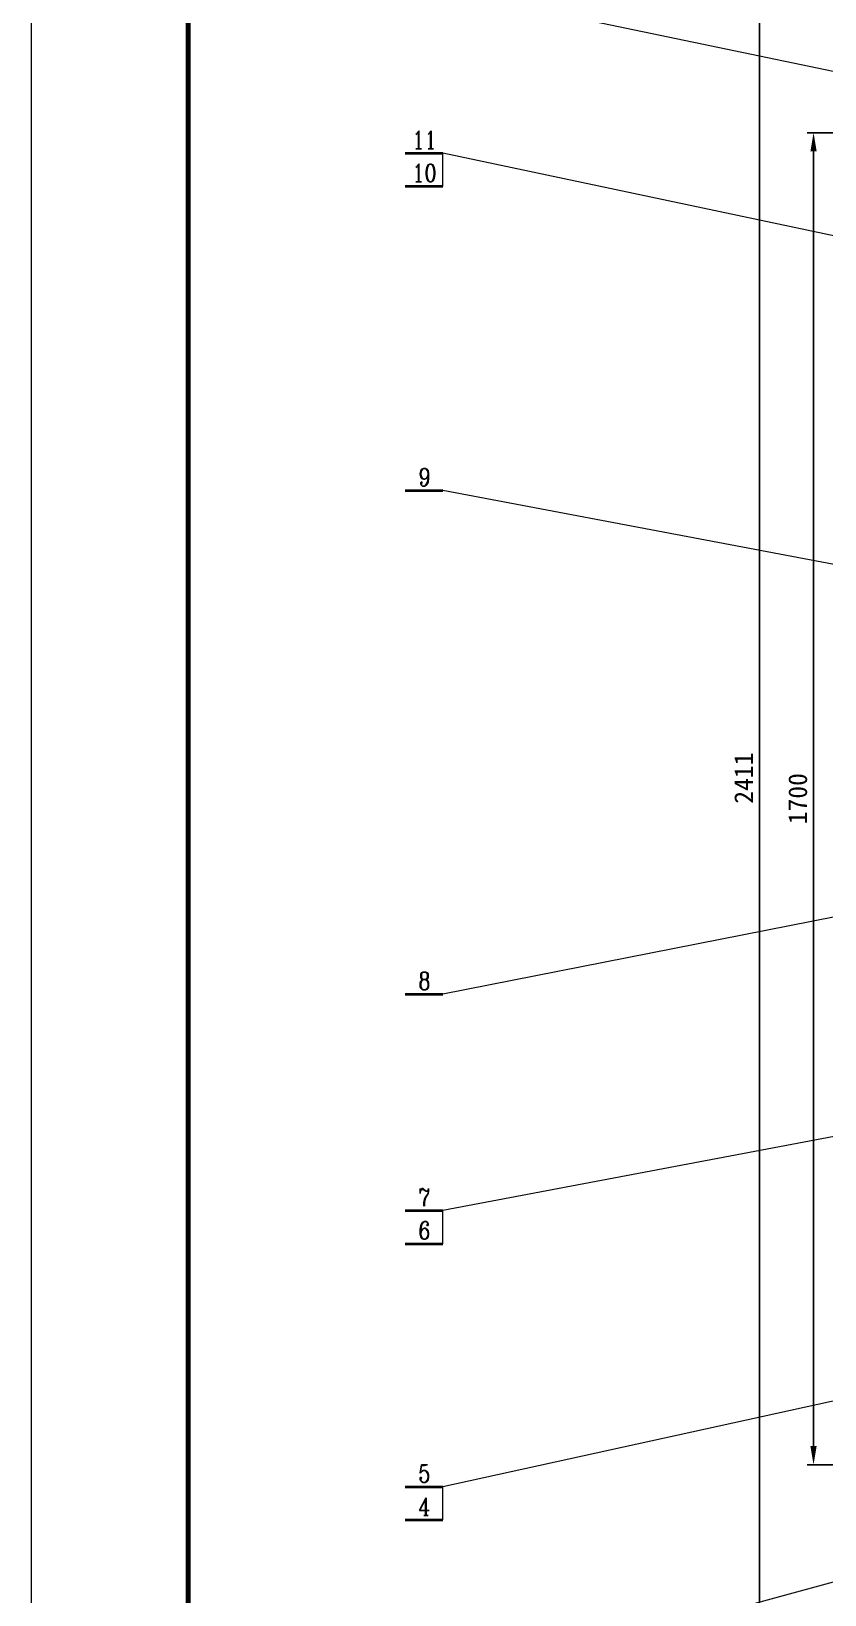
# Model space of a CAD drawing. Extents: x 371 to 12807, y -1551 to 3910.
# Drawn here: x 6079 to 7091, y 820 to 2815 of the extents above; entities that cross this region are included whole.
import ezdxf
from ezdxf.enums import TextEntityAlignment as Align

# ---------------------------------------------------------------- set-up
doc = ezdxf.new("R2010")
doc.units = 0
doc.header["$LTSCALE"] = 10
doc.header["$PDMODE"] = 1
doc.layers.get('Defpoints').update_dxf_attribs({"linetype": 'CONTINUOUS'})
for name, color, linetype, lineweight in [('A 粗实线', 1, 'CONTINUOUS', 40), ('B 细实线', 7, 'CONTINUOUS', 18), ('C 文 字', 2, 'CONTINUOUS', 20)]:
    doc.layers.add(name, color=color, linetype=linetype, lineweight=lineweight)
doc.styles.add('ROMANC', font='romanc', dxfattribs={"width": 0.7, "height": 6})
doc.styles.get("Standard").update_dxf_attribs({"font": 'SIMFANG.TTF'})
doc.dimstyles.new('通用标注4.0', dxfattribs={"dimscale": 8, "dimtxt": 3, "dimasz": 3, "dimexe": 1, "dimexo": 0, "dimgap": 1, "dimtad": 1, "dimdec": 0, "dimzin": 0, "dimdsep": 46, "dimtxsty": 'Standard', "dimcen": 0, "dimadec": 0, "dimazin": 0, "dimtfac": 0.375, "dimtdec": 0, "dimtmove": 2, "dimatfit": 3, "dimfxl": 0, "dimtzin": 0, "dimarcsym": 0})

# ---------------------------------------------------------------- blocks, each defined once
blk = doc.blocks.new('*D47')
at = {"layer": 'C 文 字', "color": 0, "lineweight": -2}
for p, q in [((7325.9, 2685.7), (7069.1, 2685.7)), ((7077.1, 2661.7), (7077.1, 1009.7)), ((7446.8, 985.7), (7069.1, 985.7))]:
    blk.add_line(p, q, dxfattribs=at)
at = {"layer": 'C 文 字', "color": 0}
for points in [[(7073.1, 2661.7), (7081.1, 2661.7), (7077.1, 2685.7)], [(7073.1, 1009.7), (7081.1, 1009.7), (7077.1, 985.7)]]:
    blk.add_solid(points, dxfattribs=at)
at = {"layer": 'Defpoints', "color": 0}
for p in [(7325.9, 2685.7), (7077.1, 985.7), (7446.8, 985.7)]:
    blk.add_point(p, dxfattribs=at)
at = {"layer": 'C 文 字', "color": 0, "insert": (7057.1, 1835.7), "char_height": 24, "attachment_point": 5, "rotation": 90}
blk.add_mtext('1700', dxfattribs=at)
blk = doc.blocks.new('*D48')
at = {"layer": 'C 文 字', "color": 0, "lineweight": -2}
for p, q in [((7531.8, 3067.7), (7000, 3067.7)), ((7008, 3043.7), (7008, 680.2)), ((7691.8, 656.2), (7000, 656.2))]:
    blk.add_line(p, q, dxfattribs=at)
at = {"layer": 'C 文 字', "color": 0}
for points in [[(7004, 3043.7), (7012, 3043.7), (7008, 3067.7)], [(7004, 680.2), (7012, 680.2), (7008, 656.2)]]:
    blk.add_solid(points, dxfattribs=at)
at = {"layer": 'Defpoints', "color": 0}
for p in [(7531.8, 3067.7), (7008, 656.2), (7691.8, 656.2)]:
    blk.add_point(p, dxfattribs=at)
at = {"layer": 'C 文 字', "color": 0, "insert": (6988, 1861.9), "char_height": 24, "attachment_point": 5, "rotation": 90}
blk.add_mtext('2411', dxfattribs=at)

msp = doc.modelspace()

# ---------------------------------------------------------------- linework, layer by layer
at = {"layer": 'A 粗实线'}
for p, q in [((6556.12, 2659.46), (6604.26, 2659.46)), ((6556.12, 2617.32), (6604.26, 2617.32)), ((6556.12, 2229.08), (6604.26, 2229.08)), ((6556.12, 1586.23), (6604.26, 1586.23)), ((6556.12, 1309.95), (6604.26, 1309.95)), ((6556.12, 1267.81), (6604.26, 1267.81)), ((6556.12, 957.52), (6604.26, 957.52)), ((6556.12, 915.38), (6604.26, 915.38))]:
    msp.add_line(p, q, dxfattribs=at)
at = {"layer": 'A 粗实线', "color": 5, "lineweight": 120}
msp.add_lwpolyline([(6279.21, -762.4), (12727.21, -762.4), (12727.21, 3829.6), (6279.21, 3829.6)], close=True, dxfattribs=at)
at = {"layer": 'B 细实线'}
for p, q in [((6604.26, 2617.32), (6604.26, 2659.46)), ((6604.26, 1267.81), (6604.26, 1309.95)), ((6604.26, 915.38), (6604.26, 957.52))]:
    msp.add_line(p, q, dxfattribs=at)
msp.add_lwpolyline([(6079.21, -842.4), (12807.21, -842.4), (12807.21, 3909.6), (6079.21, 3909.6)], close=True, dxfattribs=at)
at = {"layer": 'C 文 字'}
for p, q in [((7377.81, 2706.21), (6604.26, 2867.62)), ((7242.81, 2524.25), (6604.26, 2659.46)), ((7282.38, 2100.77), (6604.26, 2229.08)), ((7442.81, 1751.97), (6604.26, 1586.23)), ((7266.81, 1435.71), (6604.26, 1309.95)), ((7260.81, 1101.66), (6604.26, 957.52)), ((7578.56, 965.71), (6604.26, 700.24))]:
    msp.add_line(p, q, dxfattribs=at)

# ---------------------------------------------------------------- texts
at = {"layer": 'C 文 字', "style": 'ROMANC', "width": 0.8}
for s, height, p in [('11', 22.582, (6580.71, 2676.4)), ('10', 22.582, (6580.71, 2634.27)), ('9', 22.58, (6580.71, 2246.02)), ('8', 22.58, (6580.71, 1603.17)), ('7', 22.58, (6580.71, 1326.89)), ('6', 22.58, (6580.71, 1284.76)), ('5', 22.58, (6580.71, 974.46)), ('4', 22.58, (6580.71, 932.33))]:
    msp.add_text(s, height=height, dxfattribs=at).set_placement(p, align=Align.MIDDLE)

# ---------------------------------------------------------------- dimensions: what is measured, and where the dimension line sits
at = {"layer": 'C 文 字'}
for base, p1, p2, picture, middle in [((7008.05, 656.21), (7531.81, 3067.68), (7691.81, 656.21), '*D48', (6988.05, 1861.94)), ((7077.11, 985.71), (7325.86, 2685.71), (7446.81, 985.71), '*D47', (7057.11, 1835.71))]:
    dim = msp.add_linear_dim(base=base, p1=p1, p2=p2, angle=90, dimstyle='通用标注4.0', dxfattribs=at)
    dim.commit()
    dim.dimension.update_dxf_attribs({"geometry": picture, "text_midpoint": middle})

doc.saveas('drawing.dxf')
